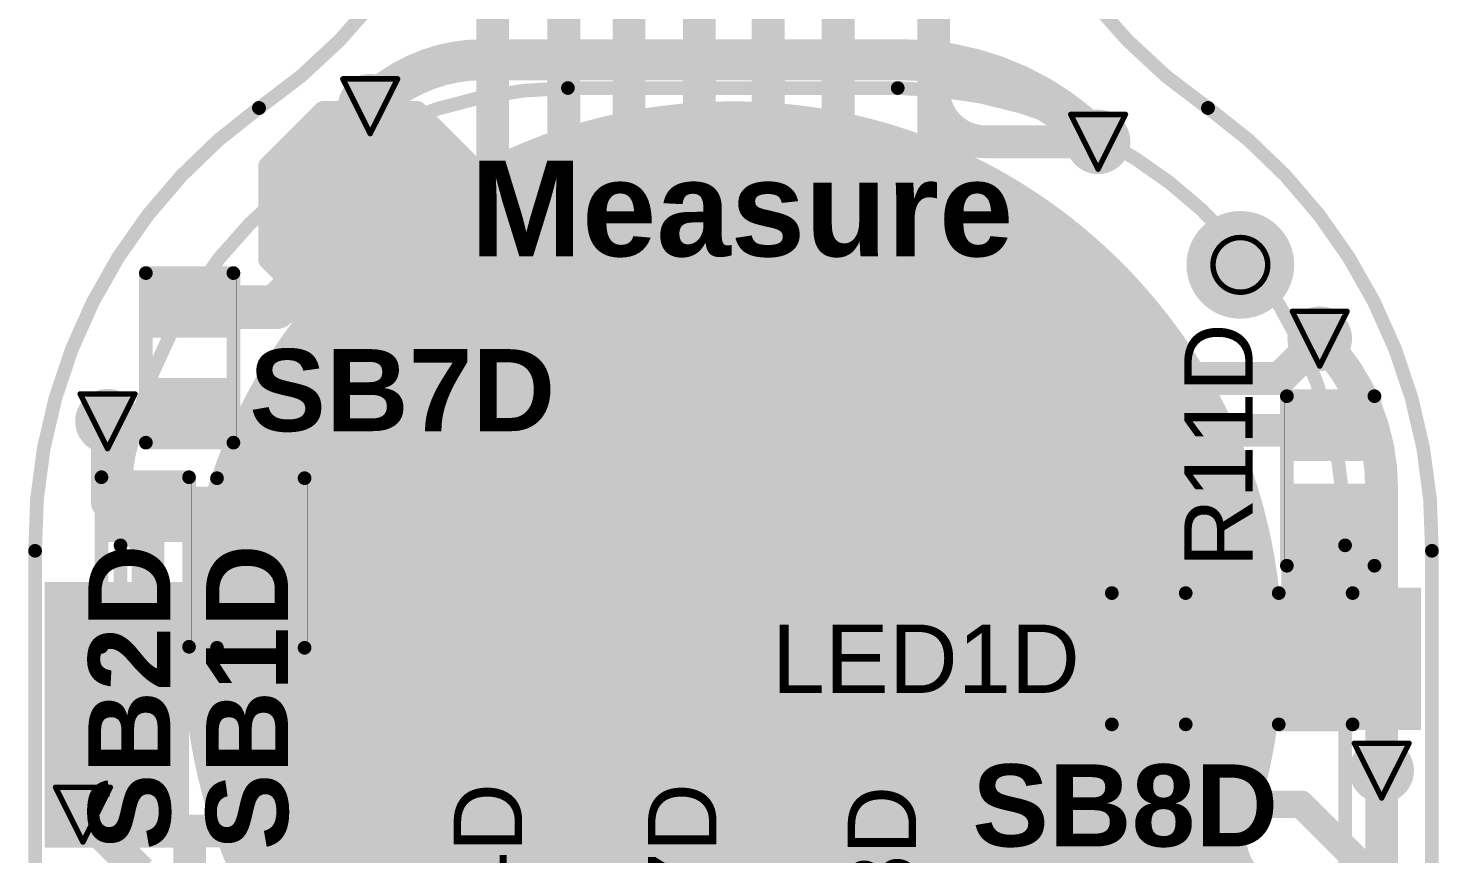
# Model space of a CAD drawing. Header units: inches. Extents: x -3.9 to 9.5, y -7 to 2.6.
# Drawn here: x -0.109 to 0.407, y -4.534 to -4.232 of the extents above; entities that cross this region are included whole.
import ezdxf

# ---------------------------------------------------------------- set-up
doc = ezdxf.new("R2010")
doc.units = ezdxf.units.IN
doc.header["$MEASUREMENT"] = 0
for name, color, linetype in [('Board Outline', 216, 'Continuous'), ('Bottom Layer', 5, 'Continuous'), ('Bottom Overlay', 54, 'Continuous'), ('Bottom Paste', 16, 'Continuous'), ('Bottom Solder', 6, 'Continuous'), ('Drill Drawing', 1, 'Continuous'), ('Pad Holes', 156, 'Continuous'), ('Top Layer', 1, 'Continuous'), ('Top Overlay', 2, 'Continuous'), ('Top Paste', 8, 'Continuous'), ('Top Solder', 216, 'Continuous'), ('Via Holes', 16, 'Continuous')]:
    doc.layers.add(name, color=color, linetype=linetype)
doc.styles.add('Arial', font='', dxfattribs={"height": 0.2})
doc.styles.add('Arial_Bold', font='', dxfattribs={"height": 0.2})
doc.styles.get('Arial').set_extended_font_data('Arial')
doc.styles.get('Arial_Bold').set_extended_font_data('Arial', bold=True)

# ---------------------------------------------------------------- blocks, each defined once
blk = doc.blocks.new('S______B______0402_59')
at = {"layer": 'Top Layer'}
for points in [[(-0.0275, -0.0125), (-0.0275, 0.0125), (-0.009499999999999998, 0.0125), (-0.009500000000000001, -0.0125)], [(0.009499999999999998, -0.0125), (0.009500000000000001, 0.0125), (0.0275, 0.0125), (0.0275, -0.0125)]]:
    blk.add_hatch(color=1, dxfattribs=at).paths.add_polyline_path(points)
at = {"layer": 'Top Paste'}
for points in [[(-0.0275, -0.0125), (-0.0275, 0.0125), (-0.009499999999999998, 0.0125), (-0.009500000000000001, -0.0125)], [(0.009499999999999998, -0.0125), (0.009500000000000001, 0.0125), (0.0275, 0.0125), (0.0275, -0.0125)]]:
    blk.add_hatch(color=8, dxfattribs=at).paths.add_polyline_path(points)
at = {"layer": 'Top Solder'}
for points in [[(-0.0296654, -0.0146654), (-0.0296654, 0.0146654), (-0.007334599999999998, 0.0146654), (-0.007334600000000002, -0.0146654)], [(0.007334599999999998, -0.0146654), (0.007334600000000002, 0.0146654), (0.0296654, 0.0146654), (0.0296654, -0.0146654)]]:
    blk.add_hatch(color=216, dxfattribs=at).paths.add_polyline_path(points)
at = {"layer": 'Top Overlay'}
for points in [[(-0.031, 0.016, 0.005, 0.005, 0), (-0.031, -0.016, 0.005, 0.005, 0)], [(-0.031, 0.016, 0.005, 0.005, 0), (0.031, 0.016, 0.005, 0.005, 0)], [(0.031, 0.016, 0.005, 0.005, 0), (0.031, -0.016, 0.005, 0.005, 0)], [(-0.031, -0.016, 0.005, 0.005, 0), (0.031, -0.016, 0.005, 0.005, 0)], [(-0.032, -0.017, 0.000127, 0.000127, 0), (0.032, -0.017, 0.000127, 0.000127, 0)]]:
    blk.add_lwpolyline(points, format="xyseb", dxfattribs=at)
for points in [[(-0.03225, 0.016, 0.0025, 0.0025, 1), (-0.02975, 0.016, 0.0025, 0.0025, 1)], [(-0.03225, 0.016, 0.0025, 0.0025, 1), (-0.02975, 0.016, 0.0025, 0.0025, 1)], [(0.02975, 0.016, 0.0025, 0.0025, 1), (0.03225, 0.016, 0.0025, 0.0025, 1)], [(0.02975, 0.016, 0.0025, 0.0025, 1), (0.03225, 0.016, 0.0025, 0.0025, 1)], [(-0.03225, -0.016, 0.0025, 0.0025, 1), (-0.02975, -0.016, 0.0025, 0.0025, 1)], [(-0.03225, -0.016, 0.0025, 0.0025, 1), (-0.02975, -0.016, 0.0025, 0.0025, 1)], [(0.02975, -0.016, 0.0025, 0.0025, 1), (0.03225, -0.016, 0.0025, 0.0025, 1)], [(0.02975, -0.016, 0.0025, 0.0025, 1), (0.03225, -0.016, 0.0025, 0.0025, 1)], [(-0.0320317, -0.017, 6.35e-05, 6.35e-05, 1), (-0.0319683, -0.017, 6.35e-05, 6.35e-05, 1)], [(0.0319683, -0.017, 6.35e-05, 6.35e-05, 1), (0.0320317, -0.017, 6.35e-05, 6.35e-05, 1)]]:
    blk.add_lwpolyline(points, format="xyseb", close=True, dxfattribs=at)
blk = doc.blocks.new('S______B______0402_94')
at = {"layer": 'Top Layer'}
for points in [[(-0.0275, -0.0125), (-0.0275, 0.0125), (-0.009499999999999998, 0.0125), (-0.009500000000000001, -0.0125)], [(0.009499999999999998, -0.0125), (0.009500000000000001, 0.0125), (0.0275, 0.0125), (0.0275, -0.0125)]]:
    blk.add_hatch(color=1, dxfattribs=at).paths.add_polyline_path(points)
at = {"layer": 'Top Paste'}
for points in [[(-0.0275, -0.0125), (-0.0275, 0.0125), (-0.009499999999999998, 0.0125), (-0.009500000000000001, -0.0125)], [(0.009499999999999998, -0.0125), (0.009500000000000001, 0.0125), (0.0275, 0.0125), (0.0275, -0.0125)]]:
    blk.add_hatch(color=8, dxfattribs=at).paths.add_polyline_path(points)
at = {"layer": 'Top Solder'}
for points in [[(-0.0296654, -0.0146654), (-0.0296654, 0.0146654), (-0.007334599999999998, 0.0146654), (-0.007334600000000002, -0.0146654)], [(0.007334599999999998, -0.0146654), (0.007334600000000002, 0.0146654), (0.0296654, 0.0146654), (0.0296654, -0.0146654)]]:
    blk.add_hatch(color=216, dxfattribs=at).paths.add_polyline_path(points)
at = {"layer": 'Top Overlay'}
for points in [[(-0.031, 0.016, 0.005, 0.005, 0), (-0.031, -0.016, 0.005, 0.005, 0)], [(-0.031, 0.016, 0.005, 0.005, 0), (0.031, 0.016, 0.005, 0.005, 0)], [(0.031, 0.016, 0.005, 0.005, 0), (0.031, -0.016, 0.005, 0.005, 0)], [(-0.031, -0.016, 0.005, 0.005, 0), (0.031, -0.016, 0.005, 0.005, 0)], [(-0.032, -0.017, 0.000127, 0.000127, 0), (0.032, -0.017, 0.000127, 0.000127, 0)]]:
    blk.add_lwpolyline(points, format="xyseb", dxfattribs=at)
for points in [[(-0.03225, 0.016, 0.0025, 0.0025, 1), (-0.02975, 0.016, 0.0025, 0.0025, 1)], [(-0.03225, 0.016, 0.0025, 0.0025, 1), (-0.02975, 0.016, 0.0025, 0.0025, 1)], [(0.02975, 0.016, 0.0025, 0.0025, 1), (0.03225, 0.016, 0.0025, 0.0025, 1)], [(0.02975, 0.016, 0.0025, 0.0025, 1), (0.03225, 0.016, 0.0025, 0.0025, 1)], [(-0.03225, -0.016, 0.0025, 0.0025, 1), (-0.02975, -0.016, 0.0025, 0.0025, 1)], [(-0.03225, -0.016, 0.0025, 0.0025, 1), (-0.02975, -0.016, 0.0025, 0.0025, 1)], [(0.02975, -0.016, 0.0025, 0.0025, 1), (0.03225, -0.016, 0.0025, 0.0025, 1)], [(0.02975, -0.016, 0.0025, 0.0025, 1), (0.03225, -0.016, 0.0025, 0.0025, 1)], [(-0.0320317, -0.017, 6.35e-05, 6.35e-05, 1), (-0.0319683, -0.017, 6.35e-05, 6.35e-05, 1)], [(0.0319683, -0.017, 6.35e-05, 6.35e-05, 1), (0.0320317, -0.017, 6.35e-05, 6.35e-05, 1)]]:
    blk.add_lwpolyline(points, format="xyseb", close=True, dxfattribs=at)
blk = doc.blocks.new('S______B______0402_101')
at = {"layer": 'Top Layer'}
for points in [[(-0.0275, -0.0125), (-0.0275, 0.0125), (-0.009499999999999998, 0.0125), (-0.009500000000000001, -0.0125)], [(0.009499999999999998, -0.0125), (0.009500000000000001, 0.0125), (0.0275, 0.0125), (0.0275, -0.0125)]]:
    blk.add_hatch(color=1, dxfattribs=at).paths.add_polyline_path(points)
at = {"layer": 'Top Paste'}
for points in [[(-0.0275, -0.0125), (-0.0275, 0.0125), (-0.009499999999999998, 0.0125), (-0.009500000000000001, -0.0125)], [(0.009499999999999998, -0.0125), (0.009500000000000001, 0.0125), (0.0275, 0.0125), (0.0275, -0.0125)]]:
    blk.add_hatch(color=8, dxfattribs=at).paths.add_polyline_path(points)
at = {"layer": 'Top Solder'}
for points in [[(-0.0296654, -0.0146654), (-0.0296654, 0.0146654), (-0.007334599999999998, 0.0146654), (-0.007334600000000002, -0.0146654)], [(0.007334599999999998, -0.0146654), (0.007334600000000002, 0.0146654), (0.0296654, 0.0146654), (0.0296654, -0.0146654)]]:
    blk.add_hatch(color=216, dxfattribs=at).paths.add_polyline_path(points)
at = {"layer": 'Top Overlay'}
for points in [[(-0.031, 0.016, 0.005, 0.005, 0), (-0.031, -0.016, 0.005, 0.005, 0)], [(-0.031, 0.016, 0.005, 0.005, 0), (0.031, 0.016, 0.005, 0.005, 0)], [(0.031, 0.016, 0.005, 0.005, 0), (0.031, -0.016, 0.005, 0.005, 0)], [(-0.031, -0.016, 0.005, 0.005, 0), (0.031, -0.016, 0.005, 0.005, 0)], [(-0.032, -0.017, 0.000127, 0.000127, 0), (0.032, -0.017, 0.000127, 0.000127, 0)]]:
    blk.add_lwpolyline(points, format="xyseb", dxfattribs=at)
for points in [[(-0.03225, 0.016, 0.0025, 0.0025, 1), (-0.02975, 0.016, 0.0025, 0.0025, 1)], [(-0.03225, 0.016, 0.0025, 0.0025, 1), (-0.02975, 0.016, 0.0025, 0.0025, 1)], [(0.02975, 0.016, 0.0025, 0.0025, 1), (0.03225, 0.016, 0.0025, 0.0025, 1)], [(0.02975, 0.016, 0.0025, 0.0025, 1), (0.03225, 0.016, 0.0025, 0.0025, 1)], [(-0.03225, -0.016, 0.0025, 0.0025, 1), (-0.02975, -0.016, 0.0025, 0.0025, 1)], [(-0.03225, -0.016, 0.0025, 0.0025, 1), (-0.02975, -0.016, 0.0025, 0.0025, 1)], [(0.02975, -0.016, 0.0025, 0.0025, 1), (0.03225, -0.016, 0.0025, 0.0025, 1)], [(0.02975, -0.016, 0.0025, 0.0025, 1), (0.03225, -0.016, 0.0025, 0.0025, 1)], [(-0.0320317, -0.017, 6.35e-05, 6.35e-05, 1), (-0.0319683, -0.017, 6.35e-05, 6.35e-05, 1)], [(0.0319683, -0.017, 6.35e-05, 6.35e-05, 1), (0.0320317, -0.017, 6.35e-05, 6.35e-05, 1)]]:
    blk.add_lwpolyline(points, format="xyseb", close=True, dxfattribs=at)
blk = doc.blocks.new('R___0402_108')
at = {"layer": 'Top Layer'}
for points in [[(-0.0275, -0.0125), (-0.0275, 0.0125), (-0.009500000000000003, 0.0125), (-0.009499999999999996, -0.0125)], [(0.009500000000000003, -0.0125), (0.009499999999999996, 0.0125), (0.0275, 0.0125), (0.0275, -0.0125)]]:
    blk.add_hatch(color=1, dxfattribs=at).paths.add_polyline_path(points)
at = {"layer": 'Top Paste'}
for points in [[(-0.0275, -0.0125), (-0.0275, 0.0125), (-0.009500000000000003, 0.0125), (-0.009499999999999996, -0.0125)], [(0.009500000000000003, -0.0125), (0.009499999999999996, 0.0125), (0.0275, 0.0125), (0.0275, -0.0125)]]:
    blk.add_hatch(color=8, dxfattribs=at).paths.add_polyline_path(points)
at = {"layer": 'Top Solder'}
for points in [[(-0.0296654, -0.0146654), (-0.0296654, 0.0146654), (-0.007334600000000003, 0.0146654), (-0.007334599999999997, -0.0146654)], [(0.007334600000000003, -0.0146654), (0.007334599999999997, 0.0146654), (0.0296654, 0.0146654), (0.0296654, -0.0146654)]]:
    blk.add_hatch(color=216, dxfattribs=at).paths.add_polyline_path(points)
at = {"layer": 'Top Overlay'}
for points in [[(-0.031, -0.016, 0.005, 0.005, 0), (-0.031, 0.016, 0.005, 0.005, 0)], [(0.031, 0.016, 0.005, 0.005, 0), (-0.031, 0.016, 0.005, 0.005, 0)], [(0.031, -0.016, 0.005, 0.005, 0), (0.031, 0.016, 0.005, 0.005, 0)], [(0.031, -0.016, 0.005, 0.005, 0), (-0.031, -0.016, 0.005, 0.005, 0)], [(0.032, -0.017, 0.000127, 0.000127, 0), (-0.032, -0.017, 0.000127, 0.000127, 0)]]:
    blk.add_lwpolyline(points, format="xyseb", dxfattribs=at)
for points in [[(-0.03225, 0.016, 0.0025, 0.0025, 1), (-0.02975, 0.016, 0.0025, 0.0025, 1)], [(-0.03225, 0.016, 0.0025, 0.0025, 1), (-0.02975, 0.016, 0.0025, 0.0025, 1)], [(0.02975, 0.016, 0.0025, 0.0025, 1), (0.03225, 0.016, 0.0025, 0.0025, 1)], [(0.02975, 0.016, 0.0025, 0.0025, 1), (0.03225, 0.016, 0.0025, 0.0025, 1)], [(-0.03225, -0.016, 0.0025, 0.0025, 1), (-0.02975, -0.016, 0.0025, 0.0025, 1)], [(-0.03225, -0.016, 0.0025, 0.0025, 1), (-0.02975, -0.016, 0.0025, 0.0025, 1)], [(0.02975, -0.016, 0.0025, 0.0025, 1), (0.03225, -0.016, 0.0025, 0.0025, 1)], [(0.02975, -0.016, 0.0025, 0.0025, 1), (0.03225, -0.016, 0.0025, 0.0025, 1)], [(-0.0320317, -0.017, 6.35e-05, 6.35e-05, 1), (-0.0319683, -0.017, 6.35e-05, 6.35e-05, 1)], [(0.0319683, -0.017, 6.35e-05, 6.35e-05, 1), (0.0320317, -0.017, 6.35e-05, 6.35e-05, 1)]]:
    blk.add_lwpolyline(points, format="xyseb", close=True, dxfattribs=at)
blk = doc.blocks.new('T__________185')
at = {"layer": 'Top Layer'}
blk.add_hatch(color=1, dxfattribs=at).paths.add_polyline_path([(0.015, 0.03), (-0.015, 0.03), (-0.03, 0.015), (-0.03, -0.015), (-0.015, -0.03), (0.015, -0.03), (0.03, -0.015), (0.03, 0.015)])
at = {"layer": 'Top Paste'}
blk.add_hatch(color=8, dxfattribs=at).paths.add_polyline_path([(0.015, 0.03), (-0.015, 0.03), (-0.03, 0.015), (-0.03, -0.015), (-0.015, -0.03), (0.015, -0.03), (0.03, -0.015), (0.03, 0.015)])
at = {"layer": 'Top Solder'}
blk.add_hatch(color=216, dxfattribs=at).paths.add_polyline_path([(0.017, 0.034), (-0.017, 0.034), (-0.034, 0.017), (-0.034, -0.017), (-0.017, -0.034), (0.017, -0.034), (0.034, -0.017), (0.034, 0.017)])
at = {"layer": 'Top Overlay'}
for points in [[(-0.017, 0.037, 0.007874, 0.007874, 0), (-0.037, 0.017, 0.007874, 0.007874, 0)], [(0.017, 0.037, 0.007874, 0.007874, 0), (-0.017, 0.037, 0.007874, 0.007874, 0)], [(0.017, 0.037, 0.007874, 0.007874, 0), (-0.017, 0.037, 0.007874, 0.007874, 0)], [(0.037, 0.017, 0.007874, 0.007874, 0), (0.017, 0.037, 0.007874, 0.007874, 0)], [(-0.037, 0.017, 0.007874, 0.007874, 0), (-0.037, -0.017, 0.007874, 0.007874, 0)], [(0.037, 0.017, 0.007874, 0.007874, 0), (0.037, -0.017, 0.007874, 0.007874, 0)], [(-0.017, -0.037, 0.007874, 0.007874, 0), (-0.037, -0.017, 0.007874, 0.007874, 0)], [(0.037, -0.017, 0.007874, 0.007874, 0), (0.017, -0.037, 0.007874, 0.007874, 0)], [(0.017, -0.037, 0.007874, 0.007874, 0), (-0.017, -0.037, 0.007874, 0.007874, 0)], [(0.017, -0.037, 0.007874, 0.007874, 0), (-0.017, -0.037, 0.007874, 0.007874, 0)]]:
    blk.add_lwpolyline(points, format="xyseb", dxfattribs=at)
for points in [[(-0.0189685, 0.037, 0.003937, 0.003937, 1), (-0.0150315, 0.037, 0.003937, 0.003937, 1)], [(-0.0189685, 0.037, 0.003937, 0.003937, 1), (-0.0150315, 0.037, 0.003937, 0.003937, 1)], [(-0.0189685, 0.037, 0.003937, 0.003937, 1), (-0.0150315, 0.037, 0.003937, 0.003937, 1)], [(0.0150315, 0.037, 0.003937, 0.003937, 1), (0.0189685, 0.037, 0.003937, 0.003937, 1)], [(0.0150315, 0.037, 0.003937, 0.003937, 1), (0.0189685, 0.037, 0.003937, 0.003937, 1)], [(0.0150315, 0.037, 0.003937, 0.003937, 1), (0.0189685, 0.037, 0.003937, 0.003937, 1)], [(-0.0389685, 0.017, 0.003937, 0.003937, 1), (-0.0350315, 0.017, 0.003937, 0.003937, 1)], [(-0.0389685, 0.017, 0.003937, 0.003937, 1), (-0.0350315, 0.017, 0.003937, 0.003937, 1)], [(0.0350315, 0.017, 0.003937, 0.003937, 1), (0.0389685, 0.017, 0.003937, 0.003937, 1)], [(0.0350315, 0.017, 0.003937, 0.003937, 1), (0.0389685, 0.017, 0.003937, 0.003937, 1)], [(-0.0389685, -0.017, 0.003937, 0.003937, 1), (-0.0350315, -0.017, 0.003937, 0.003937, 1)], [(-0.0389685, -0.017, 0.003937, 0.003937, 1), (-0.0350315, -0.017, 0.003937, 0.003937, 1)], [(0.0350315, -0.017, 0.003937, 0.003937, 1), (0.0389685, -0.017, 0.003937, 0.003937, 1)], [(0.0350315, -0.017, 0.003937, 0.003937, 1), (0.0389685, -0.017, 0.003937, 0.003937, 1)], [(-0.0189685, -0.037, 0.003937, 0.003937, 1), (-0.0150315, -0.037, 0.003937, 0.003937, 1)], [(-0.0189685, -0.037, 0.003937, 0.003937, 1), (-0.0150315, -0.037, 0.003937, 0.003937, 1)], [(-0.0189685, -0.037, 0.003937, 0.003937, 1), (-0.0150315, -0.037, 0.003937, 0.003937, 1)], [(0.0150315, -0.037, 0.003937, 0.003937, 1), (0.0189685, -0.037, 0.003937, 0.003937, 1)], [(0.0150315, -0.037, 0.003937, 0.003937, 1), (0.0189685, -0.037, 0.003937, 0.003937, 1)], [(0.0150315, -0.037, 0.003937, 0.003937, 1), (0.0189685, -0.037, 0.003937, 0.003937, 1)]]:
    blk.add_lwpolyline(points, format="xyseb", close=True, dxfattribs=at)
blk = doc.blocks.new('_EMG________B_199')
at = {"layer": 'Bottom Layer'}
h = blk.add_hatch(color=5, dxfattribs=at)
edge = h.paths.add_edge_path()
edge.add_arc((-1.1e-06, 0.3931962), 0.1968504, 0, 360)
at = {"layer": 'Bottom Paste'}
h = blk.add_hatch(color=16, dxfattribs=at)
edge = h.paths.add_edge_path()
edge.add_arc((-1.1e-06, 0.3931962), 0.1968504, 0, 360)
at = {"layer": 'Bottom Solder'}
h = blk.add_hatch(color=6, dxfattribs=at)
edge = h.paths.add_edge_path()
edge.add_arc((-1.1e-06, 0.3931962), 0.2008504, 0, 360)
at = {"layer": 'Bottom Overlay'}
for points in [[(-0.2237483, 0.4317209, 0.005, 0.005, -0.414213562373095), (-0.0602622, 0.5989226, 0.005, 0.005, 0)], [(-0.0602622, 0.5989226, 0.005, 0.005, 0), (0.0602644, 0.5989226, 0.005, 0.005, 0)], [(0.0602644, 0.5989226, 0.005, 0.005, -0.4142135623730966), (0.2237505, 0.4317209, 0.005, 0.005, 0)], [(-0.2237483, -0.431721, 0.005, 0.005, 0), (-0.2237483, 0.4317209, 0.005, 0.005, 0)], [(0.2237505, -0.4317177, 0.005, 0.005, 0), (0.2237505, 0.4317242, 0.005, 0.005, 0)]]:
    blk.add_lwpolyline(points, format="xyseb", dxfattribs=at)
for points in [[(-0.0615122, 0.5989226, 0.0025, 0.0025, 1), (-0.0590122, 0.5989226, 0.0025, 0.0025, 1)], [(-0.0615122, 0.5989226, 0.0025, 0.0025, 1), (-0.0590122, 0.5989226, 0.0025, 0.0025, 1)], [(0.0590144, 0.5989226, 0.0025, 0.0025, 1), (0.0615144, 0.5989226, 0.0025, 0.0025, 1)], [(0.0590144, 0.5989226, 0.0025, 0.0025, 1), (0.0615144, 0.5989226, 0.0025, 0.0025, 1)], [(-0.2249983, 0.4317209, 0.0025, 0.0025, 1), (-0.2224983, 0.4317209, 0.0025, 0.0025, 1)], [(-0.2249983, 0.4317209, 0.0025, 0.0025, 1), (-0.2224983, 0.4317209, 0.0025, 0.0025, 1)], [(0.2225005, 0.4317242, 0.0025, 0.0025, 1), (0.2250005, 0.4317242, 0.0025, 0.0025, 1)], [(0.2225005, 0.4317209, 0.0025, 0.0025, 1), (0.2250005, 0.4317209, 0.0025, 0.0025, 1)]]:
    blk.add_lwpolyline(points, format="xyseb", close=True, dxfattribs=at)
blk = doc.blocks.new('LED_0603_206')
at = {"layer": 'Top Layer'}
for points in [[(-0.03937, 0.01968505), (-0.019685, 0.01968505), (-0.019685, -0.01968505), (-0.03937, -0.01968505)], [(0.0196851, 0.01968505), (0.0393701, 0.01968505), (0.0393701, -0.01968505), (0.0196851, -0.01968505)]]:
    blk.add_hatch(color=1, dxfattribs=at).paths.add_polyline_path(points)
at = {"layer": 'Top Overlay'}
blk.add_hatch(color=2, dxfattribs=at).paths.add_polyline_path([(0.044, -0.0259999), (0.0689998, -0.0259999), (0.0689998, 0.0260001), (0.044, 0.0260001)])
at = {"layer": 'Top Paste'}
for points in [[(-0.03937, 0.01968505), (-0.019685, 0.01968505), (-0.019685, -0.01968505), (-0.03937, -0.01968505)], [(0.0196851, 0.01968505), (0.0393701, 0.01968505), (0.0393701, -0.01968505), (0.0196851, -0.01968505)]]:
    blk.add_hatch(color=8, dxfattribs=at).paths.add_polyline_path(points)
at = {"layer": 'Top Solder'}
for points in [[(-0.04337, 0.02368505), (-0.015685, 0.02368505), (-0.015685, -0.02368505), (-0.04337, -0.02368505)], [(0.0156851, 0.02368505), (0.0433701, 0.02368505), (0.0433701, -0.02368505), (0.0156851, -0.02368505)]]:
    blk.add_hatch(color=216, dxfattribs=at).paths.add_polyline_path(points)
at = {"layer": 'Top Overlay'}
for points in [[(-0.044, 0.024, 0.005, 0.005, 0), (-0.017, 0.024, 0.005, 0.005, 0)], [(-0.044, -0.024, 0.005, 0.005, 0), (-0.044, 0.024, 0.005, 0.005, 0)], [(0.017, 0.024, 0.005, 0.005, 0), (0.0440001, 0.024, 0.005, 0.005, 0)], [(0.0440001, -0.024, 0.005, 0.005, 0), (0.0440001, 0.024, 0.005, 0.005, 0)], [(-0.044, -0.024, 0.005, 0.005, 0), (-0.017, -0.024, 0.005, 0.005, 0)], [(0.017, -0.024, 0.005, 0.005, 0), (0.0440001, -0.024, 0.005, 0.005, 0)]]:
    blk.add_lwpolyline(points, format="xyseb", dxfattribs=at)
for points in [[(-0.04525, 0.024, 0.0025, 0.0025, 1), (-0.04275, 0.024, 0.0025, 0.0025, 1)], [(-0.04525, 0.024, 0.0025, 0.0025, 1), (-0.04275, 0.024, 0.0025, 0.0025, 1)], [(-0.01825, 0.024, 0.0025, 0.0025, 1), (-0.01575, 0.024, 0.0025, 0.0025, 1)], [(0.01575, 0.024, 0.0025, 0.0025, 1), (0.01825, 0.024, 0.0025, 0.0025, 1)], [(0.0427501, 0.024, 0.0025, 0.0025, 1), (0.0452501, 0.024, 0.0025, 0.0025, 1)], [(0.0427501, 0.024, 0.0025, 0.0025, 1), (0.0452501, 0.024, 0.0025, 0.0025, 1)], [(-0.04525, -0.024, 0.0025, 0.0025, 1), (-0.04275, -0.024, 0.0025, 0.0025, 1)], [(-0.04525, -0.024, 0.0025, 0.0025, 1), (-0.04275, -0.024, 0.0025, 0.0025, 1)], [(-0.01825, -0.024, 0.0025, 0.0025, 1), (-0.01575, -0.024, 0.0025, 0.0025, 1)], [(0.01575, -0.024, 0.0025, 0.0025, 1), (0.01825, -0.024, 0.0025, 0.0025, 1)], [(0.0427501, -0.024, 0.0025, 0.0025, 1), (0.0452501, -0.024, 0.0025, 0.0025, 1)], [(0.0427501, -0.024, 0.0025, 0.0025, 1), (0.0452501, -0.024, 0.0025, 0.0025, 1)]]:
    blk.add_lwpolyline(points, format="xyseb", close=True, dxfattribs=at)

msp = doc.modelspace()

# ---------------------------------------------------------------- hatches: boundary and pattern name
at = {"layer": 'Bottom Layer'}
h = msp.add_hatch(color=5, dxfattribs=at)
edge = h.paths.add_edge_path()
edge.add_arc((0.0163509, -4.2607832), 0.011811, 0, 360)
h = msp.add_hatch(color=5, dxfattribs=at)
edge = h.paths.add_edge_path()
edge.add_arc((0.2823509, -4.2737832), 0.011811, 0, 360)
h = msp.add_hatch(color=5, dxfattribs=at)
edge = h.paths.add_edge_path()
edge.add_arc((0.3633509, -4.3457832), 0.011811, 0, 360)
h = msp.add_hatch(color=5, dxfattribs=at)
edge = h.paths.add_edge_path()
edge.add_arc((-0.0796491, -4.3759722), 0.011811, 0, 360)
h = msp.add_hatch(color=5, dxfattribs=at)
edge = h.paths.add_edge_path()
edge.add_arc((0.3859829, -4.5036869), 0.011811, 0, 360)
h = msp.add_hatch(color=5, dxfattribs=at)
edge = h.paths.add_edge_path()
edge.add_arc((-0.0886491, -4.5197832), 0.011811, 0, 360)
at = {"layer": 'Bottom Solder'}
h = msp.add_hatch(color=6, dxfattribs=at)
edge = h.paths.add_edge_path()
edge.add_arc((0.3343509, -4.3187832), 0.004, 0, 360)
at = {"layer": 'Pad Holes'}
h = msp.add_hatch(color=7, dxfattribs=at)
edge = h.paths.add_edge_path()
edge.add_arc((0.3343509, -4.3187832), 0.019685, 0, 360)
at = {"layer": 'Top Layer'}
h = msp.add_hatch(color=1, dxfattribs=at)
edge = h.paths.add_edge_path()
edge.add_arc((0.0163509, -4.2607832), 0.011811, 0, 360)
h = msp.add_hatch(color=1, dxfattribs=at)
edge = h.paths.add_edge_path()
edge.add_arc((0.2823509, -4.2737832), 0.011811, 0, 360)
h = msp.add_hatch(color=1, dxfattribs=at)
edge = h.paths.add_edge_path()
edge.add_arc((0.3633509, -4.3457832), 0.011811, 0, 360)
h = msp.add_hatch(color=1, dxfattribs=at)
edge = h.paths.add_edge_path()
edge.add_arc((-0.0796491, -4.3759722), 0.011811, 0, 360)
for points in [[(-0.0828738, -4.4194156), (-0.0046492, -4.4194156), (-0.0046492, -4.3999156), (-0.0828738, -4.3999156)], [(0.3493708, -4.4867832), (0.3803708, -4.4867832), (0.3803708, -4.3987832), (0.3493708, -4.3987832)], [(-0.1026491, -4.5318044), (-0.0498739, -4.5318044), (-0.0498739, -4.4347832), (-0.1026491, -4.4347832)], [(-0.0366663, -4.4757816), (0.0233509, -4.4757816), (0.0233509, -4.4367832), (-0.0366663, -4.4367832)], [(0.2783509, -4.5847832), (0.3123509, -4.5847832), (0.3123509, -4.4427832), (0.2783509, -4.4427832)]]:
    msp.add_hatch(color=1, dxfattribs=at).paths.add_polyline_path(points)
h = msp.add_hatch(color=1, dxfattribs=at)
edge = h.paths.add_edge_path()
edge.add_arc((0.3859829, -4.5036869), 0.011811, 0, 360)
h = msp.add_hatch(color=1, dxfattribs=at)
edge = h.paths.add_edge_path()
edge.add_arc((-0.0886491, -4.5197832), 0.011811, 0, 360)
at = {"layer": 'Top Solder'}
h = msp.add_hatch(color=216, dxfattribs=at)
edge = h.paths.add_edge_path()
edge.add_arc((0.3343509, -4.3187832), 0.004, 0, 360)
at = {"layer": 'Via Holes'}
h = msp.add_hatch(color=7, dxfattribs=at)
edge = h.paths.add_edge_path()
edge.add_arc((0.0163509, -4.2607832), 0.0059055, 0, 360)
h = msp.add_hatch(color=7, dxfattribs=at)
edge = h.paths.add_edge_path()
edge.add_arc((0.2823509, -4.2737832), 0.0059055, 0, 360)
h = msp.add_hatch(color=7, dxfattribs=at)
edge = h.paths.add_edge_path()
edge.add_arc((0.3633509, -4.3457832), 0.0059055, 0, 360)
h = msp.add_hatch(color=7, dxfattribs=at)
edge = h.paths.add_edge_path()
edge.add_arc((-0.0796491, -4.3759722), 0.0059055, 0, 360)
h = msp.add_hatch(color=7, dxfattribs=at)
edge = h.paths.add_edge_path()
edge.add_arc((0.3859829, -4.5036869), 0.0059055, 0, 360)
h = msp.add_hatch(color=7, dxfattribs=at)
edge = h.paths.add_edge_path()
edge.add_arc((-0.0886491, -4.5197832), 0.0059055, 0, 360)

# ---------------------------------------------------------------- linework, layer by layer
at = {"layer": 'Board Outline'}
for points in [[(0.0611055, -4.0970109, 0.005, 0.005, -0.2500687460615742), (-0.0242715, -4.2614656, 0.005, 0.005, 0)], [(0.322485, -4.2614541, 0.005, 0.005, -0.2500687460615744), (0.2371206, -4.0970237, 0.005, 0.005, 0)], [(-0.1061298, -4.4233242, 0.005, 0.005, -0.2441754300213252), (-0.0243295, -4.2613851, 0.005, 0.005, 0)], [(0.322485, -4.2614541, 0.005, 0.005, 0), (0.3224912, -4.2614661, 0.005, 0.005, 0)], [(0.3225492, -4.2613856, 0.005, 0.005, -0.2441754300213249), (0.4043495, -4.4233247, 0.005, 0.005, 0)], [(-0.1061361, -5.2837831, 0.005, 0.005, 0), (-0.1061298, -4.4233242, 0.005, 0.005, 0)], [(0.4043495, -4.4233226, 0.005, 0.005, 0), (0.4043509, -5.2837853, 0.005, 0.005, 0)]]:
    msp.add_lwpolyline(points, format="xyseb", dxfattribs=at)
for points in [[(-0.0255795, -4.2613851, 0.0025, 0.0025, 1), (-0.0230795, -4.2613851, 0.0025, 0.0025, 1)], [(-0.0255215, -4.2614656, 0.0025, 0.0025, 1), (-0.0230215, -4.2614656, 0.0025, 0.0025, 1)], [(0.321235, -4.2614541, 0.0025, 0.0025, 1), (0.323735, -4.2614541, 0.0025, 0.0025, 1)], [(0.321235, -4.2614541, 0.0025, 0.0025, 1), (0.323735, -4.2614541, 0.0025, 0.0025, 1)], [(0.3212412, -4.2614661, 0.0025, 0.0025, 1), (0.3237412, -4.2614661, 0.0025, 0.0025, 1)], [(0.3212992, -4.2613856, 0.0025, 0.0025, 1), (0.3237992, -4.2613856, 0.0025, 0.0025, 1)], [(-0.1073798, -4.4233242, 0.0025, 0.0025, 1), (-0.1048798, -4.4233242, 0.0025, 0.0025, 1)], [(-0.1073798, -4.4233242, 0.0025, 0.0025, 1), (-0.1048798, -4.4233242, 0.0025, 0.0025, 1)], [(0.4030995, -4.4233226, 0.0025, 0.0025, 1), (0.4055995, -4.4233226, 0.0025, 0.0025, 1)], [(0.4030995, -4.4233247, 0.0025, 0.0025, 1), (0.4055995, -4.4233247, 0.0025, 0.0025, 1)]]:
    msp.add_lwpolyline(points, format="xyseb", close=True, dxfattribs=at)
at = {"layer": 'Bottom Layer'}
for points in [[(0.0163509, -4.2607831, 0.015, 0.015, -0.1989130774381488), (0.0573931, -4.2437831, 0.015, 0.015, 0)], [(0.0573931, -4.2437832, 0.015, 0.015, 0), (0.2109295, -4.2437832, 0.015, 0.015, 0)], [(0.2109295, -4.2437832, 0.015, 0.015, -0.198912367379658), (0.2816402, -4.2730725, 0.015, 0.015, 0)], [(0.2816402, -4.2730725, 0.015, 0.015, 0), (0.2823509, -4.2737832, 0.015, 0.015, 0)], [(0.2816402, -4.2730725, 0.012, 0.012, 0), (0.2823509, -4.2737832, 0.012, 0.012, 0)], [(0.3633509, -4.3457832, 0.012, 0.012, -0.1989118917241531), (0.3859829, -4.4004217, 0.012, 0.012, 0)], [(-0.0796491, -4.4057832, 0.012, 0.012, 0), (-0.0796491, -4.3759722, 0.012, 0.012, 0)], [(0.3859829, -4.5036869, 0.012, 0.012, 0), (0.3859829, -4.4004217, 0.012, 0.012, 0)], [(-0.0796491, -4.4057832, 0.012, 0.012, 0), (-0.0648381, -4.4205942, 0.012, 0.012, 0)], [(-0.0648381, -4.5135942, 0.012, 0.012, 0), (-0.0648381, -4.4205942, 0.012, 0.012, 0)], [(0.1488606, -4.4598528, 0.022, 0.022, 0), (0.194791, -4.5057832, 0.022, 0.022, 0)], [(0.194791, -4.5057832, 0.018, 0.018, 0), (0.2049825, -4.5159747, 0.018, 0.018, 0)], [(-0.0648381, -4.5135942, 0.012, 0.012, 0), (-0.0496491, -4.5287832, 0.012, 0.012, 0)], [(0.2049825, -4.5159747, 0.018, 0.018, 0), (0.3375413, -4.5159747, 0.018, 0.018, 0)], [(-0.0886491, -4.5197832, 0.012, 0.012, 0), (-0.0676491, -4.5407832, 0.012, 0.012, 0)], [(0.3375413, -4.5159747, 0.01, 0.01, 0), (0.3565424, -4.5159747, 0.01, 0.01, 0)], [(0.3565424, -4.5159747, 0.01, 0.01, 0), (0.3803509, -4.5397832, 0.01, 0.01, 0)], [(-0.0496491, -4.5587832, 0.012, 0.012, 0), (-0.0496491, -4.5287832, 0.012, 0.012, 0)]]:
    msp.add_lwpolyline(points, format="xyseb", dxfattribs=at)
for points in [[(0.0536431, -4.2437831, 0.0075, 0.0075, 1), (0.0611431, -4.2437831, 0.0075, 0.0075, 1)], [(0.0536431, -4.2437832, 0.0075, 0.0075, 1), (0.0611431, -4.2437832, 0.0075, 0.0075, 1)], [(0.2071795, -4.2437832, 0.0075, 0.0075, 1), (0.2146795, -4.2437832, 0.0075, 0.0075, 1)], [(0.2071795, -4.2437832, 0.0075, 0.0075, 1), (0.2146795, -4.2437832, 0.0075, 0.0075, 1)], [(0.0126009, -4.2607831, 0.0075, 0.0075, 1), (0.0201009, -4.2607831, 0.0075, 0.0075, 1)], [(0.2778902, -4.2730725, 0.0075, 0.0075, 1), (0.2853902, -4.2730725, 0.0075, 0.0075, 1)], [(0.2778902, -4.2730725, 0.0075, 0.0075, 1), (0.2853902, -4.2730725, 0.0075, 0.0075, 1)], [(0.2786009, -4.2737832, 0.0075, 0.0075, 1), (0.2861009, -4.2737832, 0.0075, 0.0075, 1)], [(0.2786402, -4.2730725, 0.006, 0.006, 1), (0.2846402, -4.2730725, 0.006, 0.006, 1)], [(0.2793509, -4.2737832, 0.006, 0.006, 1), (0.2853509, -4.2737832, 0.006, 0.006, 1)], [(0.3603509, -4.3457832, 0.006, 0.006, 1), (0.3663509, -4.3457832, 0.006, 0.006, 1)], [(-0.0826491, -4.3759722, 0.006, 0.006, 1), (-0.0766491, -4.3759722, 0.006, 0.006, 1)], [(0.3829829, -4.4004217, 0.006, 0.006, 1), (0.3889829, -4.4004217, 0.006, 0.006, 1)], [(0.3829829, -4.4004217, 0.006, 0.006, 1), (0.3889829, -4.4004217, 0.006, 0.006, 1)], [(-0.0826491, -4.4057832, 0.006, 0.006, 1), (-0.0766491, -4.4057832, 0.006, 0.006, 1)], [(-0.0826491, -4.4057832, 0.006, 0.006, 1), (-0.0766491, -4.4057832, 0.006, 0.006, 1)], [(-0.0678381, -4.4205942, 0.006, 0.006, 1), (-0.0618381, -4.4205942, 0.006, 0.006, 1)], [(-0.0678381, -4.4205942, 0.006, 0.006, 1), (-0.0618381, -4.4205942, 0.006, 0.006, 1)], [(0.1433606, -4.4598528, 0.011, 0.011, 1), (0.1543606, -4.4598528, 0.011, 0.011, 1)], [(0.189291, -4.5057832, 0.011, 0.011, 1), (0.200291, -4.5057832, 0.011, 0.011, 1)], [(0.190291, -4.5057832, 0.009, 0.009, 1), (0.199291, -4.5057832, 0.009, 0.009, 1)], [(0.3829829, -4.5036869, 0.006, 0.006, 1), (0.3889829, -4.5036869, 0.006, 0.006, 1)], [(-0.0678381, -4.5135942, 0.006, 0.006, 1), (-0.0618381, -4.5135942, 0.006, 0.006, 1)], [(-0.0678381, -4.5135942, 0.006, 0.006, 1), (-0.0618381, -4.5135942, 0.006, 0.006, 1)], [(0.2004825, -4.5159747, 0.009, 0.009, 1), (0.2094825, -4.5159747, 0.009, 0.009, 1)], [(0.2004825, -4.5159747, 0.009, 0.009, 1), (0.2094825, -4.5159747, 0.009, 0.009, 1)], [(0.3330413, -4.5159747, 0.009, 0.009, 1), (0.3420413, -4.5159747, 0.009, 0.009, 1)], [(-0.0916491, -4.5197832, 0.006, 0.006, 1), (-0.0856491, -4.5197832, 0.006, 0.006, 1)], [(0.3350413, -4.5159747, 0.005, 0.005, 1), (0.3400413, -4.5159747, 0.005, 0.005, 1)], [(0.3540424, -4.5159747, 0.005, 0.005, 1), (0.3590424, -4.5159747, 0.005, 0.005, 1)], [(0.3540424, -4.5159747, 0.005, 0.005, 1), (0.3590424, -4.5159747, 0.005, 0.005, 1)], [(-0.0526491, -4.5287832, 0.006, 0.006, 1), (-0.0466491, -4.5287832, 0.006, 0.006, 1)], [(-0.0526491, -4.5287832, 0.006, 0.006, 1), (-0.0466491, -4.5287832, 0.006, 0.006, 1)]]:
    msp.add_lwpolyline(points, format="xyseb", close=True, dxfattribs=at)
at = {"layer": 'Drill Drawing'}
for points in [[(0.0063509, -4.2507832, 0.002, 0.002, 0), (0.0263509, -4.2507832, 0.002, 0.002, 0)], [(0.0063509, -4.2507832, 0.002, 0.002, 0), (0.0163509, -4.2707832, 0.002, 0.002, 0)], [(0.0163509, -4.2707832, 0.002, 0.002, 0), (0.0263509, -4.2507832, 0.002, 0.002, 0)], [(0.2723509, -4.2637832, 0.002, 0.002, 0), (0.2923509, -4.2637832, 0.002, 0.002, 0)], [(0.2723509, -4.2637832, 0.002, 0.002, 0), (0.2823509, -4.2837832, 0.002, 0.002, 0)], [(0.2823509, -4.2837832, 0.002, 0.002, 0), (0.2923509, -4.2637832, 0.002, 0.002, 0)], [(0.3533509, -4.3357832, 0.002, 0.002, 0), (0.3733509, -4.3357832, 0.002, 0.002, 0)], [(0.3533509, -4.3357832, 0.002, 0.002, 0), (0.3633509, -4.3557832, 0.002, 0.002, 0)], [(0.3633509, -4.3557832, 0.002, 0.002, 0), (0.3733509, -4.3357832, 0.002, 0.002, 0)], [(-0.0896491, -4.3659722, 0.002, 0.002, 0), (-0.0696491, -4.3659722, 0.002, 0.002, 0)], [(-0.0896491, -4.3659722, 0.002, 0.002, 0), (-0.0796491, -4.3859722, 0.002, 0.002, 0)], [(-0.0796491, -4.3859722, 0.002, 0.002, 0), (-0.0696491, -4.3659722, 0.002, 0.002, 0)], [(0.3759829, -4.4936869, 0.002, 0.002, 0), (0.3959829, -4.4936869, 0.002, 0.002, 0)], [(0.3759829, -4.4936869, 0.002, 0.002, 0), (0.3859829, -4.5136869, 0.002, 0.002, 0)], [(0.3859829, -4.5136869, 0.002, 0.002, 0), (0.3959829, -4.4936869, 0.002, 0.002, 0)], [(-0.0986491, -4.5097832, 0.002, 0.002, 0), (-0.0786491, -4.5097832, 0.002, 0.002, 0)], [(-0.0986491, -4.5097832, 0.002, 0.002, 0), (-0.0886491, -4.5297832, 0.002, 0.002, 0)], [(-0.0886491, -4.5297832, 0.002, 0.002, 0), (-0.0786491, -4.5097832, 0.002, 0.002, 0)]]:
    msp.add_lwpolyline(points, format="xyseb", dxfattribs=at)
for points in [[(0.0058509, -4.2507832, 0.001, 0.001, 1), (0.0068509, -4.2507832, 0.001, 0.001, 1)], [(0.0058509, -4.2507832, 0.001, 0.001, 1), (0.0068509, -4.2507832, 0.001, 0.001, 1)], [(0.0258509, -4.2507832, 0.001, 0.001, 1), (0.0268509, -4.2507832, 0.001, 0.001, 1)], [(0.0258509, -4.2507832, 0.001, 0.001, 1), (0.0268509, -4.2507832, 0.001, 0.001, 1)], [(0.2718509, -4.2637832, 0.001, 0.001, 1), (0.2728509, -4.2637832, 0.001, 0.001, 1)], [(0.2718509, -4.2637832, 0.001, 0.001, 1), (0.2728509, -4.2637832, 0.001, 0.001, 1)], [(0.2918509, -4.2637832, 0.001, 0.001, 1), (0.2928509, -4.2637832, 0.001, 0.001, 1)], [(0.2918509, -4.2637832, 0.001, 0.001, 1), (0.2928509, -4.2637832, 0.001, 0.001, 1)], [(0.0158509, -4.2707832, 0.001, 0.001, 1), (0.0168509, -4.2707832, 0.001, 0.001, 1)], [(0.0158509, -4.2707832, 0.001, 0.001, 1), (0.0168509, -4.2707832, 0.001, 0.001, 1)], [(0.2818509, -4.2837832, 0.001, 0.001, 1), (0.2828509, -4.2837832, 0.001, 0.001, 1)], [(0.2818509, -4.2837832, 0.001, 0.001, 1), (0.2828509, -4.2837832, 0.001, 0.001, 1)], [(0.3443509, -4.3187832, 0.002, 0.002, 1), (0.3243509, -4.3187832, 0.002, 0.002, 1)], [(0.3238509, -4.3187832, 0.001, 0.001, 1), (0.3248509, -4.3187832, 0.001, 0.001, 1)], [(0.3438509, -4.3187832, 0.001, 0.001, 1), (0.3448509, -4.3187832, 0.001, 0.001, 1)], [(0.3528509, -4.3357832, 0.001, 0.001, 1), (0.3538509, -4.3357832, 0.001, 0.001, 1)], [(0.3528509, -4.3357832, 0.001, 0.001, 1), (0.3538509, -4.3357832, 0.001, 0.001, 1)], [(0.3728509, -4.3357832, 0.001, 0.001, 1), (0.3738509, -4.3357832, 0.001, 0.001, 1)], [(0.3728509, -4.3357832, 0.001, 0.001, 1), (0.3738509, -4.3357832, 0.001, 0.001, 1)], [(0.3628509, -4.3557832, 0.001, 0.001, 1), (0.3638509, -4.3557832, 0.001, 0.001, 1)], [(0.3628509, -4.3557832, 0.001, 0.001, 1), (0.3638509, -4.3557832, 0.001, 0.001, 1)], [(-0.0901491, -4.3659722, 0.001, 0.001, 1), (-0.0891491, -4.3659722, 0.001, 0.001, 1)], [(-0.0901491, -4.3659722, 0.001, 0.001, 1), (-0.0891491, -4.3659722, 0.001, 0.001, 1)], [(-0.0701491, -4.3659722, 0.001, 0.001, 1), (-0.0691491, -4.3659722, 0.001, 0.001, 1)], [(-0.0701491, -4.3659722, 0.001, 0.001, 1), (-0.0691491, -4.3659722, 0.001, 0.001, 1)], [(-0.0801491, -4.3859722, 0.001, 0.001, 1), (-0.0791491, -4.3859722, 0.001, 0.001, 1)], [(-0.0801491, -4.3859722, 0.001, 0.001, 1), (-0.0791491, -4.3859722, 0.001, 0.001, 1)], [(0.3754829, -4.4936869, 0.001, 0.001, 1), (0.3764829, -4.4936869, 0.001, 0.001, 1)], [(0.3754829, -4.4936869, 0.001, 0.001, 1), (0.3764829, -4.4936869, 0.001, 0.001, 1)], [(0.3954829, -4.4936869, 0.001, 0.001, 1), (0.3964829, -4.4936869, 0.001, 0.001, 1)], [(0.3954829, -4.4936869, 0.001, 0.001, 1), (0.3964829, -4.4936869, 0.001, 0.001, 1)], [(-0.0991491, -4.5097832, 0.001, 0.001, 1), (-0.0981491, -4.5097832, 0.001, 0.001, 1)], [(-0.0991491, -4.5097832, 0.001, 0.001, 1), (-0.0981491, -4.5097832, 0.001, 0.001, 1)], [(-0.0791491, -4.5097832, 0.001, 0.001, 1), (-0.0781491, -4.5097832, 0.001, 0.001, 1)], [(-0.0791491, -4.5097832, 0.001, 0.001, 1), (-0.0781491, -4.5097832, 0.001, 0.001, 1)], [(0.3854829, -4.5136869, 0.001, 0.001, 1), (0.3864829, -4.5136869, 0.001, 0.001, 1)], [(0.3854829, -4.5136869, 0.001, 0.001, 1), (0.3864829, -4.5136869, 0.001, 0.001, 1)], [(-0.0891491, -4.5297832, 0.001, 0.001, 1), (-0.0881491, -4.5297832, 0.001, 0.001, 1)], [(-0.0891491, -4.5297832, 0.001, 0.001, 1), (-0.0881491, -4.5297832, 0.001, 0.001, 1)]]:
    msp.add_lwpolyline(points, format="xyseb", close=True, dxfattribs=at)
at = {"layer": 'Top Layer'}
for points in [[(0.1108921, -4.483762, 0.012, 0.012, 0), (0.1108921, -4.032999, 0.012, 0.012, 0)], [(0.1617937, -4.3702832, 0.012, 0.012, 0), (0.1617937, -4.0332785, 0.012, 0.012, 0)], [(0.0870811, -4.4087049, 0.012, 0.012, 0), (0.0870811, -4.1146612, 0.012, 0.012, 0)], [(0.187364, -4.3444037, 0.012, 0.012, 0), (0.187364, -4.1900083, 0.012, 0.012, 0)], [(0.2222435, -4.2547957, 0.012, 0.012, 0), (0.2222435, -4.2057366, 0.012, 0.012, 0)], [(0.0611156, -4.3701118, 0.012, 0.012, 0), (0.0611156, -4.2170794, 0.012, 0.012, 0)], [(0.1366529, -4.4823114, 0.012, 0.012, 0), (0.1366529, -4.2203108, 0.012, 0.012, 0)], [(0.0163509, -4.2997832, 0.02, 0.02, 0), (0.0163509, -4.2607832, 0.02, 0.02, 0)], [(0.2222435, -4.339706, 0.012, 0.012, 0), (0.2222435, -4.2547957, 0.012, 0.012, 0)], [(0.241231, -4.2737832, 0.012, 0.012, -0.4142135623730951), (0.2222435, -4.2547957, 0.012, 0.012, 0)], [(0.241231, -4.2737832, 0.012, 0.012, 0), (0.2823509, -4.2737832, 0.012, 0.012, 0)], [(-0.0181491, -4.3342832, 0.016, 0.016, 0), (0.0163509, -4.2997832, 0.016, 0.016, 0)], [(-0.0496491, -4.3342832, 0.016, 0.016, 0), (-0.0181491, -4.3342832, 0.016, 0.016, 0)], [(0.2428509, -4.3603134, 0.012, 0.012, -0.4142135623730951), (0.2222435, -4.339706, 0.012, 0.012, 0)], [(0.2222435, -4.3792832, 0.012, 0.012, -0.4142135623730951), (0.187364, -4.3444037, 0.012, 0.012, 0)], [(0.3488207, -4.3603134, 0.012, 0.012, 0), (0.3633509, -4.3457832, 0.012, 0.012, 0)], [(0.2428509, -4.3603134, 0.012, 0.012, 0), (0.3488207, -4.3603134, 0.012, 0.012, 0)], [(-0.0496668, -4.3713009, 0.012, 0.012, -0.1985053975170119), (-0.0609693, -4.3759722, 0.012, 0.012, 0)], [(-0.0496491, -4.3712832, 0.012, 0.012, -0.0003915109816291953), (-0.0496668, -4.3713009, 0.012, 0.012, 0)], [(0.0611156, -4.3701118, 0.012, 0.012, -0.4142135623730951), (0.0219442, -4.4092832, 0.012, 0.012, 0)], [(0.2004252, -4.4089147, 0.012, 0.012, -0.4142135623730951), (0.1617937, -4.3702832, 0.012, 0.012, 0)], [(-0.0796491, -4.3759722, 0.012, 0.012, 0), (-0.0609693, -4.3759722, 0.012, 0.012, 0)], [(0.2222435, -4.3792832, 0.012, 0.012, 0), (0.3673509, -4.3792832, 0.012, 0.012, 0)], [(-0.0236491, -4.4092832, 0.012, 0.012, 0), (0.0219442, -4.4092832, 0.012, 0.012, 0)], [(0.0870811, -4.4087049, 0.012, 0.012, -0.06261203628962472), (0.0856431, -4.420143, 0.012, 0.012, 0)], [(0.2004252, -4.4089147, 0.012, 0.012, 0), (0.3026199, -4.4089147, 0.012, 0.012, 0)], [(0.3026199, -4.4089147, 0.012, 0.012, -0.1076505961452213), (0.3142107, -4.4114395, 0.012, 0.012, 0)], [(0.3142107, -4.4114395, 0.012, 0.012, -0.180135143532289), (0.3279631, -4.4251919, 0.012, 0.012, 0)], [(0.0856431, -4.420143, 0.012, 0.012, -0.2742171571394515), (0.0523089, -4.4534772, 0.012, 0.012, 0)], [(0.3279631, -4.4251919, 0.012, 0.012, -0.1076505961452213), (0.3304879, -4.4367827, 0.012, 0.012, 0)], [(0.3304879, -4.5279202, 0.012, 0.012, 0), (0.3304879, -4.4367827, 0.012, 0.012, 0)], [(-0.0236491, -4.4462832, 0.012, 0.012, 0), (-0.0150171, -4.4549152, 0.012, 0.012, 0)], [(-0.0718738, -4.4634156, 0.02, 0.02, 0), (-0.0658738, -4.4574156, 0.02, 0.02, 0)], [(0.0523089, -4.4534772, 0.012, 0.012, -0.06261203628962472), (0.0408708, -4.4549152, 0.012, 0.012, 0)], [(-0.0150171, -4.4549152, 0.012, 0.012, 0), (0.0408708, -4.4549152, 0.012, 0.012, 0)], [(-0.0762615, -4.4893955, 0.01, 0.01, 0), (-0.0762615, -4.4802832, 0.01, 0.01, 0)], [(0.1108921, -4.483762, 0.012, 0.012, -0.4142135623730951), (0.0688709, -4.5257832, 0.012, 0.012, 0)], [(0.1366529, -4.4823114, 0.012, 0.012, -0.4142135623730951), (0.0741811, -4.5447832, 0.012, 0.012, 0)], [(-0.0762615, -4.4893955, 0.01, 0.01, 0), (-0.0548738, -4.5107832, 0.01, 0.01, 0)], [(0.3859829, -4.5402869, 0.012, 0.012, 0), (0.3859829, -4.5036869, 0.012, 0.012, 0)], [(-0.0856491, -4.5257832, 0.012, 0.012, 0), (0.0688709, -4.5257832, 0.012, 0.012, 0)], [(0.3533509, -4.5507832, 0.012, 0.012, -0.4142135623730951), (0.3304879, -4.5279202, 0.012, 0.012, 0)]]:
    msp.add_lwpolyline(points, format="xyseb", dxfattribs=at)
for points in [[(0.0113509, -4.2607832, 0.01, 0.01, 1), (0.0213509, -4.2607832, 0.01, 0.01, 1)], [(0.2192435, -4.2547957, 0.006, 0.006, 1), (0.2252435, -4.2547957, 0.006, 0.006, 1)], [(0.2192435, -4.2547957, 0.006, 0.006, 1), (0.2252435, -4.2547957, 0.006, 0.006, 1)], [(0.2192435, -4.2547957, 0.006, 0.006, 1), (0.2252435, -4.2547957, 0.006, 0.006, 1)], [(0.238231, -4.2737832, 0.006, 0.006, 1), (0.244231, -4.2737832, 0.006, 0.006, 1)], [(0.238231, -4.2737832, 0.006, 0.006, 1), (0.244231, -4.2737832, 0.006, 0.006, 1)], [(0.2793509, -4.2737832, 0.006, 0.006, 1), (0.2853509, -4.2737832, 0.006, 0.006, 1)], [(0.0113509, -4.2997832, 0.01, 0.01, 1), (0.0213509, -4.2997832, 0.01, 0.01, 1)], [(0.0123509, -4.2997832, 0.008, 0.008, 1), (0.0203509, -4.2997832, 0.008, 0.008, 1)], [(-0.0536491, -4.3342832, 0.008, 0.008, 1), (-0.0456491, -4.3342832, 0.008, 0.008, 1)], [(-0.0221491, -4.3342832, 0.008, 0.008, 1), (-0.0141491, -4.3342832, 0.008, 0.008, 1)], [(-0.0221491, -4.3342832, 0.008, 0.008, 1), (-0.0141491, -4.3342832, 0.008, 0.008, 1)], [(0.2192435, -4.339706, 0.006, 0.006, 1), (0.2252435, -4.339706, 0.006, 0.006, 1)], [(0.2192435, -4.339706, 0.006, 0.006, 1), (0.2252435, -4.339706, 0.006, 0.006, 1)], [(0.184364, -4.3444037, 0.006, 0.006, 1), (0.190364, -4.3444037, 0.006, 0.006, 1)], [(0.184364, -4.3444037, 0.006, 0.006, 1), (0.190364, -4.3444037, 0.006, 0.006, 1)], [(0.3603509, -4.3457832, 0.006, 0.006, 1), (0.3663509, -4.3457832, 0.006, 0.006, 1)], [(0.2398509, -4.3603134, 0.006, 0.006, 1), (0.2458509, -4.3603134, 0.006, 0.006, 1)], [(0.2398509, -4.3603134, 0.006, 0.006, 1), (0.2458509, -4.3603134, 0.006, 0.006, 1)], [(0.3458207, -4.3603134, 0.006, 0.006, 1), (0.3518207, -4.3603134, 0.006, 0.006, 1)], [(0.3458207, -4.3603134, 0.006, 0.006, 1), (0.3518207, -4.3603134, 0.006, 0.006, 1)], [(-0.0526668, -4.3713009, 0.006, 0.006, 1), (-0.0466668, -4.3713009, 0.006, 0.006, 1)], [(-0.0526668, -4.3713009, 0.006, 0.006, 1), (-0.0466668, -4.3713009, 0.006, 0.006, 1)], [(-0.0526491, -4.3712832, 0.006, 0.006, 1), (-0.0466491, -4.3712832, 0.006, 0.006, 1)], [(0.0581156, -4.3701118, 0.006, 0.006, 1), (0.0641156, -4.3701118, 0.006, 0.006, 1)], [(0.0581156, -4.3701118, 0.006, 0.006, 1), (0.0641156, -4.3701118, 0.006, 0.006, 1)], [(0.1587937, -4.3702832, 0.006, 0.006, 1), (0.1647937, -4.3702832, 0.006, 0.006, 1)], [(0.1587937, -4.3702832, 0.006, 0.006, 1), (0.1647937, -4.3702832, 0.006, 0.006, 1)], [(-0.0826491, -4.3759722, 0.006, 0.006, 1), (-0.0766491, -4.3759722, 0.006, 0.006, 1)], [(-0.0639693, -4.3759722, 0.006, 0.006, 1), (-0.0579693, -4.3759722, 0.006, 0.006, 1)], [(-0.0639693, -4.3759722, 0.006, 0.006, 1), (-0.0579693, -4.3759722, 0.006, 0.006, 1)], [(0.2192435, -4.3792832, 0.006, 0.006, 1), (0.2252435, -4.3792832, 0.006, 0.006, 1)], [(0.2192435, -4.3792832, 0.006, 0.006, 1), (0.2252435, -4.3792832, 0.006, 0.006, 1)], [(0.3643509, -4.3792832, 0.006, 0.006, 1), (0.3703509, -4.3792832, 0.006, 0.006, 1)], [(-0.0266491, -4.4092832, 0.006, 0.006, 1), (-0.0206491, -4.4092832, 0.006, 0.006, 1)], [(0.0189442, -4.4092832, 0.006, 0.006, 1), (0.0249442, -4.4092832, 0.006, 0.006, 1)], [(0.0189442, -4.4092832, 0.006, 0.006, 1), (0.0249442, -4.4092832, 0.006, 0.006, 1)], [(0.0840811, -4.4087049, 0.006, 0.006, 1), (0.0900811, -4.4087049, 0.006, 0.006, 1)], [(0.0840811, -4.4087049, 0.006, 0.006, 1), (0.0900811, -4.4087049, 0.006, 0.006, 1)], [(0.1974252, -4.4089147, 0.006, 0.006, 1), (0.2034252, -4.4089147, 0.006, 0.006, 1)], [(0.1974252, -4.4089147, 0.006, 0.006, 1), (0.2034252, -4.4089147, 0.006, 0.006, 1)], [(0.2996199, -4.4089147, 0.006, 0.006, 1), (0.3056199, -4.4089147, 0.006, 0.006, 1)], [(0.2996199, -4.4089147, 0.006, 0.006, 1), (0.3056199, -4.4089147, 0.006, 0.006, 1)], [(0.3112107, -4.4114395, 0.006, 0.006, 1), (0.3172107, -4.4114395, 0.006, 0.006, 1)], [(0.3112107, -4.4114395, 0.006, 0.006, 1), (0.3172107, -4.4114395, 0.006, 0.006, 1)], [(0.0826431, -4.420143, 0.006, 0.006, 1), (0.0886431, -4.420143, 0.006, 0.006, 1)], [(0.0826431, -4.420143, 0.006, 0.006, 1), (0.0886431, -4.420143, 0.006, 0.006, 1)], [(0.3249631, -4.4251919, 0.006, 0.006, 1), (0.3309631, -4.4251919, 0.006, 0.006, 1)], [(0.3249631, -4.4251919, 0.006, 0.006, 1), (0.3309631, -4.4251919, 0.006, 0.006, 1)], [(0.3274879, -4.4367827, 0.006, 0.006, 1), (0.3334879, -4.4367827, 0.006, 0.006, 1)], [(0.3274879, -4.4367827, 0.006, 0.006, 1), (0.3334879, -4.4367827, 0.006, 0.006, 1)], [(-0.0266491, -4.4462832, 0.006, 0.006, 1), (-0.0206491, -4.4462832, 0.006, 0.006, 1)], [(-0.0708738, -4.4574156, 0.01, 0.01, 1), (-0.0608738, -4.4574156, 0.01, 0.01, 1)], [(0.0493089, -4.4534772, 0.006, 0.006, 1), (0.0553089, -4.4534772, 0.006, 0.006, 1)], [(0.0493089, -4.4534772, 0.006, 0.006, 1), (0.0553089, -4.4534772, 0.006, 0.006, 1)], [(-0.0768738, -4.4634156, 0.01, 0.01, 1), (-0.0668738, -4.4634156, 0.01, 0.01, 1)], [(-0.0180171, -4.4549152, 0.006, 0.006, 1), (-0.0120171, -4.4549152, 0.006, 0.006, 1)], [(-0.0180171, -4.4549152, 0.006, 0.006, 1), (-0.0120171, -4.4549152, 0.006, 0.006, 1)], [(0.0378708, -4.4549152, 0.006, 0.006, 1), (0.0438708, -4.4549152, 0.006, 0.006, 1)], [(0.0378708, -4.4549152, 0.006, 0.006, 1), (0.0438708, -4.4549152, 0.006, 0.006, 1)], [(-0.0787615, -4.4802832, 0.005, 0.005, 1), (-0.0737615, -4.4802832, 0.005, 0.005, 1)], [(0.1078921, -4.483762, 0.006, 0.006, 1), (0.1138921, -4.483762, 0.006, 0.006, 1)], [(0.1078921, -4.483762, 0.006, 0.006, 1), (0.1138921, -4.483762, 0.006, 0.006, 1)], [(0.1336529, -4.4823114, 0.006, 0.006, 1), (0.1396529, -4.4823114, 0.006, 0.006, 1)], [(0.1336529, -4.4823114, 0.006, 0.006, 1), (0.1396529, -4.4823114, 0.006, 0.006, 1)], [(-0.0787615, -4.4893955, 0.005, 0.005, 1), (-0.0737615, -4.4893955, 0.005, 0.005, 1)], [(-0.0787615, -4.4893955, 0.005, 0.005, 1), (-0.0737615, -4.4893955, 0.005, 0.005, 1)], [(0.3829829, -4.5036869, 0.006, 0.006, 1), (0.3889829, -4.5036869, 0.006, 0.006, 1)], [(-0.0573738, -4.5107832, 0.005, 0.005, 1), (-0.0523738, -4.5107832, 0.005, 0.005, 1)], [(-0.0886491, -4.5257832, 0.006, 0.006, 1), (-0.0826491, -4.5257832, 0.006, 0.006, 1)], [(0.0658709, -4.5257832, 0.006, 0.006, 1), (0.0718709, -4.5257832, 0.006, 0.006, 1)], [(0.0658709, -4.5257832, 0.006, 0.006, 1), (0.0718709, -4.5257832, 0.006, 0.006, 1)], [(0.3274879, -4.5279202, 0.006, 0.006, 1), (0.3334879, -4.5279202, 0.006, 0.006, 1)], [(0.3274879, -4.5279202, 0.006, 0.006, 1), (0.3334879, -4.5279202, 0.006, 0.006, 1)]]:
    msp.add_lwpolyline(points, format="xyseb", close=True, dxfattribs=at)

# ---------------------------------------------------------------- block references
for name, p in [('_EMG________B_199', (0.1488619, -4.8530492)), ('LED_0603_206', (0.3313709, -4.4627832))]:
    msp.add_blockref(name, p)
for name, p, rotation in [('T__________185', (0.0163509, -4.2997832), 180), ('S______B______0402_59', (-0.0496491, -4.3527832), 90), ('R___0402_108', (0.3673509, -4.3977832), 270), ('S______B______0402_94', (-0.0658741, -4.4274152), 90), ('S______B______0402_101', (-0.0236491, -4.4277832), 90)]:
    msp.add_blockref(name, p, dxfattribs=dict(rotation=rotation))

# ---------------------------------------------------------------- texts
at = {"layer": 'Top Overlay'}
for s, height, rotation, style, p in [('Measure', 0.035, 360, 'Arial_Bold', (0.053, -4.3156436)), ('R11D', 0.025, 90, 'Arial', (0.3388467, -4.4294363)), ('SB2D', 0.03, 90, 'Arial_Bold', (-0.0566793, -4.5327633)), ('SB1D', 0.03, 90, 'Arial_Bold', (-0.0136793, -4.5327633)), ('C4D', 0.025, 90, 'Arial', (0.0718468, -4.5781057)), ('R7D', 0.025, 90, 'Arial', (0.1428468, -4.5781057)), ('R8D', 0.025, 90, 'Arial', (0.2158468, -4.5791057))]:
    msp.add_text(s, height=height, rotation=rotation, dxfattribs=dict(at, style=style)).set_placement(p)
for s, height, style, p in [('SB7D', 0.03, 'Arial_Bold', (-0.0278241, -4.3795837)), ('LED1D', 0.025, 'Arial', (0.1631191, -4.4752791)), ('SB8D', 0.03, 'Arial_Bold', (0.2363831, -4.531406))]:
    msp.add_text(s, height=height, dxfattribs=dict(at, style=style)).set_placement(p)

doc.saveas('drawing.dxf')
